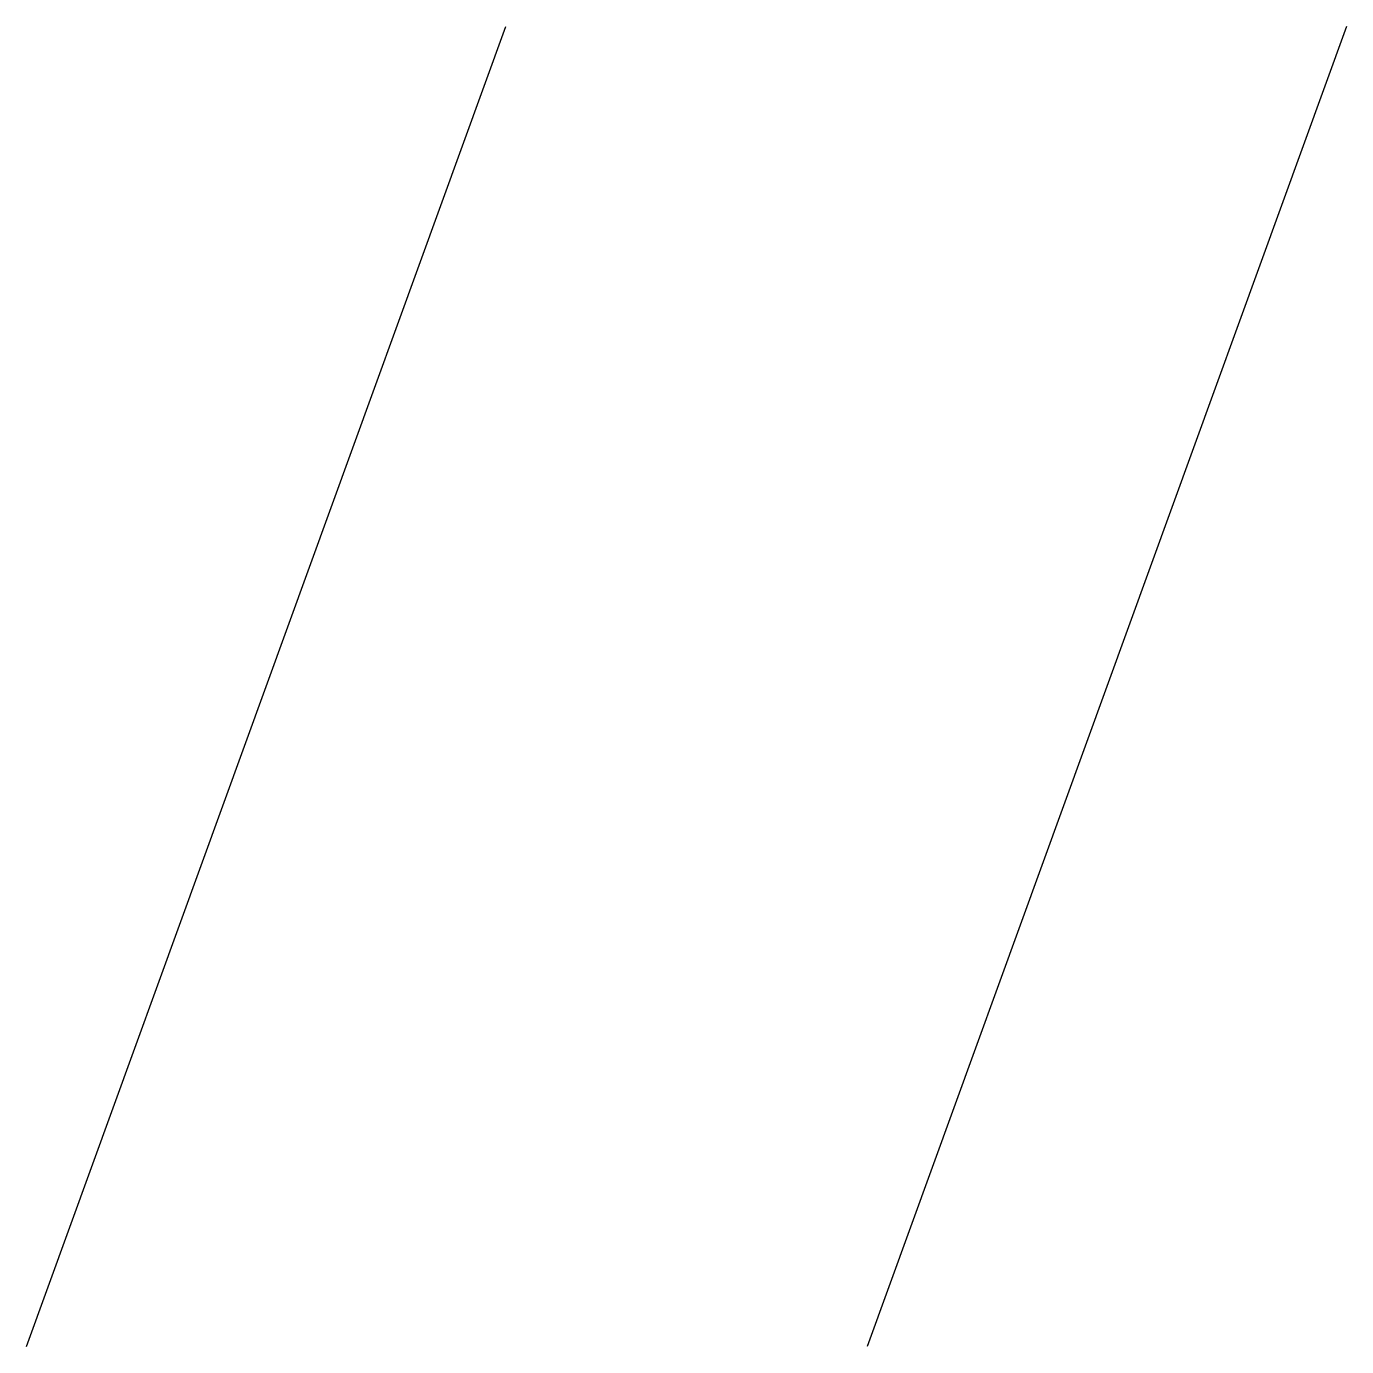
# Model space of a CAD drawing. Extents: x 105.47 to 106.47, y 159.19 to 160.19.
import ezdxf

# ---------------------------------------------------------------- set-up
doc = ezdxf.new("R2010")
doc.units = 0
doc.header["$MEASUREMENT"] = 0
doc.layers.add('DIM', color=2, linetype='CONTINUOUS')

msp = doc.modelspace()

# ---------------------------------------------------------------- linework, layer by layer
at = {"layer": 'DIM'}
for p, q in [((105.4706, 159.1923), (105.8337, 160.1923)), ((106.4706, 160.1923), (106.1075, 159.1923))]:
    msp.add_line(p, q, dxfattribs=at)

doc.saveas('drawing.dxf')
